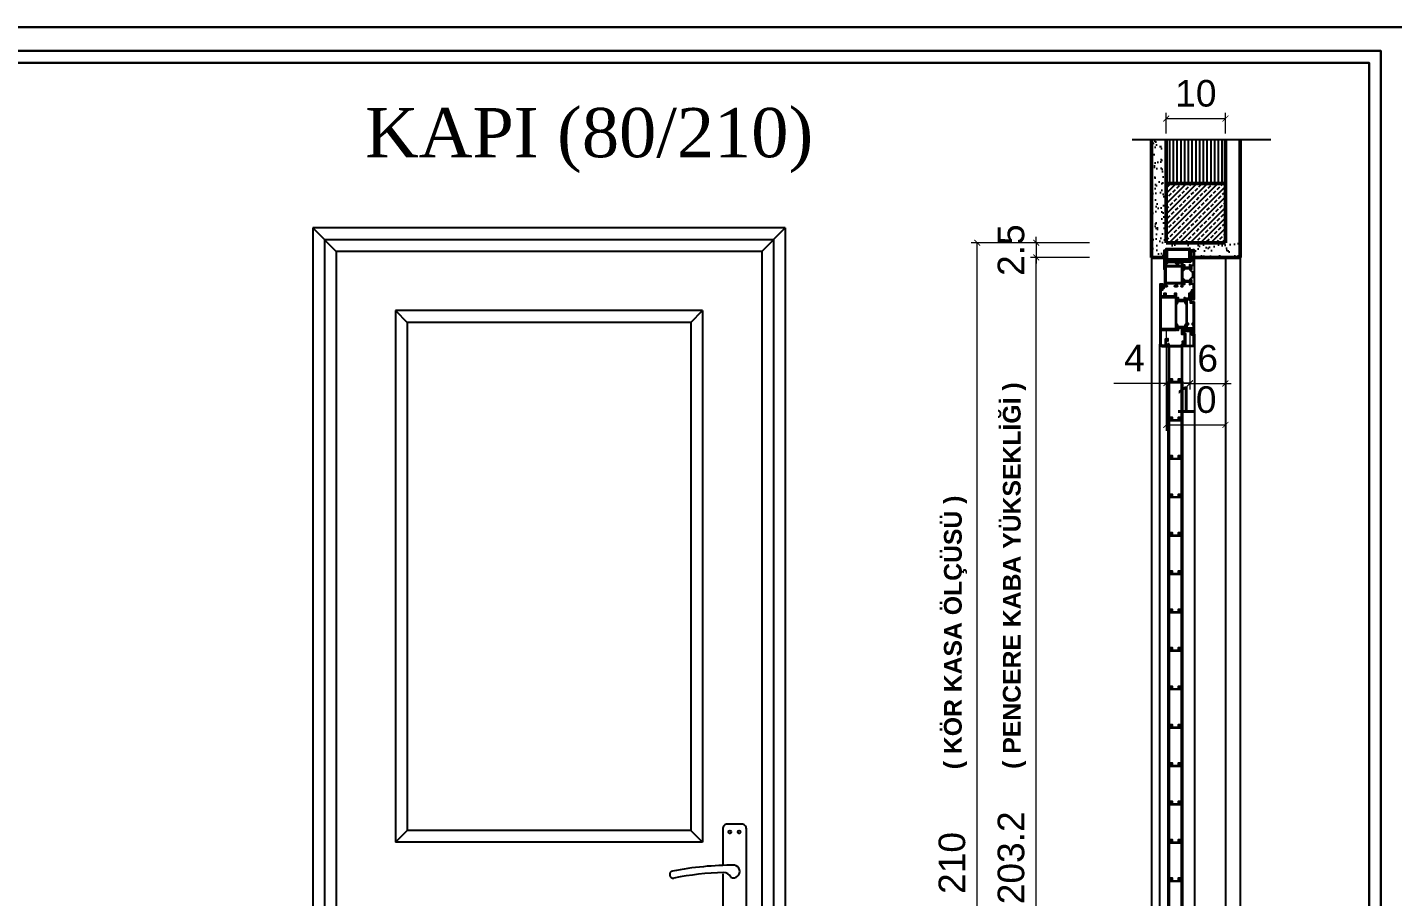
# Model space of a CAD drawing. Extents: x 386248 to 427517, y 4539405 to 4542296.
# Drawn here: x 415498 to 416076, y 4541928 to 4542296 of the extents above; entities that cross this region are included whole.
import ezdxf

# ---------------------------------------------------------------- set-up
doc = ezdxf.new("R2010")
doc.units = 0
for name, color, linetype, lineweight in [('DOGRAMA', 1, 'Continuous', 25), ('duvaar', 133, 'Continuous', 50), ('METAL', 251, 'Continuous', 25), ('olculer', 21, 'Continuous', 20), ('YAZI', 7, 'Continuous', 25), ('YAZILAR', 1, 'Continuous', 30)]:
    doc.layers.add(name, color=color, linetype=linetype, lineweight=lineweight)
doc.layers.add('Tarama', color=7, linetype='Continuous')
doc.styles.add('PıNaR', font='')
doc.styles.get("Standard").update_dxf_attribs({"font": 'arial.ttf'})
doc.styles.get('PıNaR').set_extended_font_data('Times New Roman Tur')
pattern_1 = [(315, (496763.45454, 4548966.62657), (0.2209708691, 0.2209708691), []), (45, (496763.45454, 4548966.62657), (-0.2209708691, 0.2209708691), [])]

# ---------------------------------------------------------------- blocks, each defined once
blk = doc.blocks.new('_ArchTick')
at = {"color": 0, "linetype": 'ByBlock', "const_width": 0.15}
blk.add_lwpolyline([(-0.5, -0.5), (0.5, 0.5)], dxfattribs=at)

msp = doc.modelspace()

# ---------------------------------------------------------------- hatches: boundary and pattern name
at = {"layer": 'Tarama'}
h = msp.add_hatch(dxfattribs=at)
h.set_pattern_fill('AR-SAND', color=256, scale=2.5, style=0)
h.set_pattern_definition([(37.5, (214688.5344, 4463709.514), (-0.157483395, 4.81705942), [0, -3.8, 0, -4.25, 0, -4.0625]), (7.5, (214688.5344, 4463709.514), (4.42444176, 7.05536516), [0, -2.05, 0, -3.425, 0, -1.3125]), (327.5, (214685.4594, 4463709.514), (7.785354654, 0.01414763), [0, -1.25, 0, -4.5, 0, -5.875]), (317.5, (214685.4594, 4463709.514), (7.51531651, 2.19418891), [0, -0.625, 0, -2.95, 0, -3.375])])
h.paths.add_polyline_path([(416011.529, 4542198.276), (416011.529, 4542204.526), (415980.279, 4542204.526), (415980.279, 4542248.276), (415974.029, 4542248.276), (415974.029, 4542198.276), (415979.404, 4542198.276), (415979.404, 4542201.401), (415980.279, 4542201.401), (415980.279, 4542202.026), (415990.279, 4542202.026), (415990.279, 4542201.401), (415992.154, 4542201.401), (415992.154, 4542198.276)])
h = msp.add_hatch(dxfattribs=at)
h.set_pattern_fill('LINE', color=256, scale=0.5, angle=90, style=0)
h.set_pattern_definition([(90, (598750.6096, 4658097.1558), (-1.5875, -1e-11), [])])
h.paths.add_polyline_path([(416005.279, 4542229.526), (416005.279, 4542248.276), (415980.279, 4542248.276), (415980.279, 4542229.526)])
h = msp.add_hatch(dxfattribs=at)
h.set_pattern_fill('ANSI33', color=256, scale=12.5, style=0)
h.set_pattern_definition([(45, (214688.5344, 4463709.514), (-2.20970869, 2.20970869), []), (45, (214690.744, 4463709.514), (-2.20970869, 2.20970869), [1.5625, -0.78125])])
h.paths.add_polyline_path([(416005.279, 4542204.526), (416005.279, 4542229.526), (415980.279, 4542229.526), (415980.279, 4542204.526)])
at = {"layer": 'Tarama', "ltscale": 0.125}
h = msp.add_hatch(dxfattribs=at)
h.set_pattern_fill('ANSI37', color=256, scale=2.5, angle=270, style=0)
h.set_pattern_definition(pattern_1)
edge = h.paths.add_edge_path()
edge.add_line((415990.904, 4542201.401), (415990.279, 4542201.401))
edge.add_line((415990.279, 4542201.401), (415990.279, 4542197.026))
edge.add_line((415990.279, 4542197.026), (415980.279, 4542197.026))
edge.add_line((415980.279, 4542197.026), (415980.279, 4542201.401))
edge.add_line((415980.279, 4542201.401), (415979.654, 4542201.401))
edge.add_line((415979.654, 4542201.401), (415979.654, 4542196.901))
edge.add_arc((415980.154, 4542196.901), 0.5, 180, 270)
edge.add_line((415980.154, 4542196.401), (415990.404, 4542196.401))
edge.add_arc((415990.404, 4542196.901), 0.5, 270, 0)
edge.add_line((415990.904, 4542196.901), (415990.904, 4542201.401))
h = msp.add_hatch(dxfattribs=at)
h.set_pattern_fill('ANSI37', color=256, scale=2.5, angle=270, style=0)
h.set_pattern_definition(pattern_1)
h.paths.add_polyline_path([(415987.779, 4542194.237), (415987.279, 4542194.526), (415987.154, 4542194.526), (415987.154, 4542193.237), (415987.279, 4542193.237), (415987.779, 4542193.526), (415990.279, 4542193.526), (415990.779, 4542193.237), (415990.904, 4542193.237), (415990.904, 4542194.526), (415990.779, 4542194.526), (415990.279, 4542194.237)])
h = msp.add_hatch(dxfattribs=at)
h.set_pattern_fill('ANSI37', color=256, scale=2.5, angle=270, style=0)
h.set_pattern_definition(pattern_1)
h.paths.add_polyline_path([(415987.779, 4542188.526), (415987.279, 4542188.815), (415987.154, 4542188.815), (415987.154, 4542187.526), (415987.279, 4542187.526), (415987.779, 4542187.815), (415990.279, 4542187.815), (415990.779, 4542187.526), (415990.904, 4542187.526), (415990.904, 4542188.815), (415990.779, 4542188.815), (415990.279, 4542188.526)])
h = msp.add_hatch(dxfattribs=at)
h.set_pattern_fill('ANSI37', color=256, scale=2.5, angle=270, style=0)
h.set_pattern_definition(pattern_1)
h.paths.add_polyline_path([(415979.163, 4542186.549), (415979.223, 4542186.682), (415979.33, 4542186.635), (415979.424, 4542185.86), (415979.654, 4542185.86), (415979.654, 4542186.929), (415979.584, 4542187.052), (415978.769, 4542187.052), (415978.769, 4542186.46), (415978.469, 4542186.46), (415978.469, 4542186.642), (415978.1, 4542186.435), (415978.1, 4542185.315), (415978.469, 4542185.315), (415978.469, 4542185.522), (415978.769, 4542185.522), (415978.769, 4542185.145), (415979.163, 4542185.145)])
h.paths.add_polyline_path([(415978.788, 4542186.234), (415978.788, 4542185.76), (415978.434, 4542185.76), (415978.434, 4542186.234)], flags=16)
h = msp.add_hatch(dxfattribs=at)
h.set_pattern_fill('ANSI37', color=256, scale=2.5, angle=270, style=0)
h.set_pattern_definition(pattern_1)
h.paths.add_polyline_path([(415990.709, 4542181.313), (415990.709, 4542183.778), (415990.904, 4542183.778), (415990.904, 4542183.401), (415991.204, 4542183.401), (415991.204, 4542183.626), (415991.573, 4542183.626), (415991.573, 4542181.426), (415991.204, 4542181.219), (415991.204, 4542181.401), (415990.904, 4542181.401), (415990.904, 4542180.651), (415990.288, 4542180.651), (415990.218, 4542180.782), (415990.218, 4542181.851), (415990.448, 4542181.851), (415990.542, 4542181.076), (415990.649, 4542181.029)])
h.paths.add_polyline_path([(415990.885, 4542181.627), (415991.239, 4542181.627), (415991.239, 4542183.163), (415990.885, 4542183.163)], flags=16)
h = msp.add_hatch(dxfattribs=at)
h.set_pattern_fill('ANSI37', color=256, scale=2.5, angle=270, style=0)
h.set_pattern_definition(pattern_1)
edge = h.paths.add_edge_path()
edge.add_line((415984.56, 4542180.481), (415984.56, 4542179.534))
edge.add_arc((415984.685, 4542179.534), 0.125, 180, 303.446893)
edge.add_line((415984.754, 4542179.43), (415985.213, 4542179.733))
edge.add_line((415985.213, 4542179.733), (415988.093, 4542179.733))
edge.add_line((415988.093, 4542179.733), (415988.524, 4542179.449))
edge.add_arc((415988.593, 4542179.553), 0.125, 236.553106, 359.999999)
edge.add_line((415988.718, 4542179.553), (415988.718, 4542180.469))
edge.add_arc((415988.593, 4542180.469), 0.125, 0, 114.040481)
edge.add_line((415988.542, 4542180.583), (415988.093, 4542180.383))
edge.add_line((415988.093, 4542180.383), (415985.213, 4542180.383))
edge.add_line((415985.213, 4542180.383), (415984.736, 4542180.596))
edge.add_arc((415984.685, 4542180.481), 0.125, 65.959519, 180)
h = msp.add_hatch(dxfattribs=at)
h.set_pattern_fill('ANSI37', color=256, scale=2.5, angle=270, style=0)
h.set_pattern_definition(pattern_1)
edge = h.paths.add_edge_path()
edge.add_line((415984.56, 4542169.166), (415984.56, 4542168.219))
edge.add_arc((415984.685, 4542168.219), 0.125, 180, 294.040481)
edge.add_line((415984.736, 4542168.105), (415985.213, 4542168.318))
edge.add_line((415985.213, 4542168.318), (415988.093, 4542168.318))
edge.add_line((415988.093, 4542168.318), (415988.093, 4542168.344))
edge.add_line((415988.093, 4542168.344), (415988.542, 4542168.143))
edge.add_arc((415988.593, 4542168.258), 0.125, 245.959518, 359.999999)
edge.add_line((415988.718, 4542168.258), (415988.718, 4542169.173))
edge.add_arc((415988.593, 4542169.173), 0.125, 0, 123.446893)
edge.add_line((415988.524, 4542169.278), (415988.093, 4542168.993))
edge.add_line((415988.093, 4542168.993), (415985.213, 4542168.993))
edge.add_line((415985.213, 4542168.993), (415985.213, 4542168.967))
edge.add_line((415985.213, 4542168.967), (415984.754, 4542169.271))
edge.add_arc((415984.685, 4542169.166), 0.125, 56.553107, 180)

# ---------------------------------------------------------------- linework, layer by layer
at = {"layer": 'DOGRAMA'}
for p, q in [((415965.802, 4542248.276, 62.5), (416024.49, 4542248.276, 62.5)), ((415619.034, 4542210.809, 62.5), (415619.034, 4541690.151, 62.5)), ((415819.034, 4542210.809, 62.5), (415619.034, 4542210.809, 62.5)), ((415629.034, 4542200.809, 62.5), (415619.034, 4542210.809, 62.5)), ((415624.034, 4542205.809, 62.5), (415624.034, 4541690.151, 62.5)), ((415814.034, 4542205.809, 62.5), (415624.034, 4542205.809, 62.5)), ((415809.034, 4542200.809, 62.5), (415819.034, 4542210.809, 62.5)), ((415814.034, 4542205.809, 62.5), (415814.034, 4541690.151, 62.5)), ((415819.034, 4542210.809, 62.5), (415819.034, 4541690.151, 62.5)), ((415629.034, 4542200.809, 62.5), (415629.034, 4541693.309, 62.5)), ((415809.034, 4542200.809, 62.5), (415629.034, 4542200.809, 62.5)), ((415809.034, 4542200.809, 62.5), (415809.034, 4541693.309, 62.5)), ((415974.029, 4542198.276, 62.5), (415974.029, 4541690.151, 62.5)), ((416011.529, 4542198.276, 62.5), (416011.529, 4541690.151, 62.5)), ((415654.034, 4542175.809, 62.5), (415654.034, 4541950.809, 62.5)), ((415654.034, 4542175.809, 62.5), (415659.034, 4542170.809, 62.5)), ((415784.034, 4542175.809, 62.5), (415654.034, 4542175.809, 62.5)), ((415659.034, 4542170.809, 62.5), (415659.034, 4541955.809, 62.5)), ((415779.034, 4542170.809, 62.5), (415659.034, 4542170.809, 62.5)), ((415779.034, 4542170.809, 62.5), (415784.034, 4542175.809, 62.5)), ((415779.034, 4542170.809, 62.5), (415779.034, 4541955.809, 62.5)), ((415784.034, 4542175.809, 62.5), (415784.034, 4541950.809, 62.5)), ((415977.587, 4541729.442, 62.5), (415977.587, 4542161.618, 62.5)), ((415981.462, 4542161.705, 62.5), (415980.784, 4542161.705, 62.5)), ((415980.784, 4542161.705, 62.5), (415980.784, 4542161.33, 62.5)), ((415980.784, 4542161.33, 62.5), (415981.087, 4542161.33, 62.5)), ((415981.05, 4542160.618, 62.5), (415981.05, 4542145.776, 62.5)), ((415981.087, 4542161.33, 62.5), (415981.087, 4542161.086, 62.5)), ((415981.462, 4542160.961, 62.5), (415981.462, 4542161.705, 62.5)), ((415986.712, 4542160.961, 62.5), (415981.462, 4542160.961, 62.5)), ((415981.462, 4542160.586, 62.5), (415986.712, 4542160.586, 62.5)), ((415981.462, 4542160.586, 62.5), (415981.462, 4542145.776, 62.5)), ((415987.509, 4542161.628, 62.5), (415986.712, 4542161.628, 62.5)), ((415986.712, 4542161.628, 62.5), (415986.712, 4542160.961, 62.5)), ((415986.712, 4542160.586, 62.5), (415986.712, 4542145.776, 62.5)), ((415987.087, 4542160.961, 62.5), (415987.087, 4542161.253, 62.5)), ((415987.087, 4542161.253, 62.5), (415987.509, 4542161.253, 62.5)), ((415987.087, 4542160.618, 62.5), (415987.134, 4542160.618, 62.5)), ((415987.087, 4542145.776, 62.5), (415987.087, 4542160.618, 62.5)), ((415987.509, 4542161.253, 62.5), (415987.509, 4542161.628, 62.5)), ((415992.134, 4542160.618, 62.5), (415992.134, 4541902.151, 62.5)), ((415981.05, 4542145.776, 62.5), (415981.087, 4542145.776, 62.5)), ((415659.034, 4541955.809, 62.5), (415654.034, 4541950.809, 62.5)), ((415779.034, 4541955.809, 62.5), (415659.034, 4541955.809, 62.5)), ((415779.034, 4541955.809, 62.5), (415784.034, 4541950.809, 62.5)), ((415784.034, 4541950.809, 62.5), (415654.034, 4541950.809, 62.5))]:
    msp.add_line(p, q, dxfattribs=at)
at = {"layer": 'DOGRAMA', "elevation": 62.5}
for points in [[(415979.654, 4542201.401), (415979.654, 4542196.401), (415987.154, 4542196.401), (415987.154, 4542196.151), (415979.654, 4542196.151), (415979.654, 4542193.151), (415979.404, 4542193.151), (415979.404, 4542201.401)], [(415991.779, 4542183.713), (415991.779, 4542181.026), (415991.154, 4542181.026), (415991.154, 4542181.401), (415990.904, 4542181.401), (415990.904, 4542180.651), (415992.154, 4542180.651), (415992.154, 4542201.401), (415990.904, 4542201.401), (415990.904, 4542200.651), (415991.154, 4542200.651), (415991.154, 4542201.026), (415991.779, 4542201.026), (415991.779, 4542198.338), (415991.154, 4542198.338), (415991.154, 4542198.651), (415990.904, 4542198.651), (415990.904, 4542197.651), (415991.154, 4542197.651), (415991.154, 4542197.963), (415991.654, 4542197.963), (415991.654, 4542194.901), (415990.654, 4542194.901), (415990.404, 4542195.151), (415990.029, 4542195.151), (415990.029, 4542194.776), (415990.279, 4542194.526), (415990.279, 4542194.237), (415990.779, 4542194.526), (415990.904, 4542194.526), (415990.904, 4542193.237), (415990.779, 4542193.237), (415990.279, 4542193.526), (415990.279, 4542193.026), (415990.904, 4542192.401), (415991.404, 4542192.401), (415991.404, 4542189.651), (415990.904, 4542189.651), (415990.279, 4542189.026), (415990.279, 4542188.526), (415990.779, 4542188.815), (415990.904, 4542188.815), (415990.904, 4542187.526), (415990.779, 4542187.526), (415990.279, 4542187.815), (415990.279, 4542187.526), (415990.029, 4542187.276), (415990.029, 4542186.901), (415990.404, 4542186.901), (415990.654, 4542187.151), (415991.654, 4542187.151), (415991.654, 4542184.088), (415991.154, 4542184.088), (415991.154, 4542184.401), (415990.904, 4542184.401), (415990.904, 4542183.401), (415991.154, 4542183.401), (415991.154, 4542183.713)], [(415986.654, 4542187.526), (415980.154, 4542187.526), (415980.154, 4542194.526), (415986.654, 4542194.526)], [(415990.279, 4542194.237), (415990.779, 4542194.526), (415990.904, 4542194.526), (415990.904, 4542193.237), (415990.779, 4542193.237), (415990.279, 4542193.526), (415987.779, 4542193.526), (415987.279, 4542193.237), (415987.154, 4542193.237), (415987.154, 4542194.526), (415987.279, 4542194.526), (415987.779, 4542194.237)], [(415990.279, 4542188.526), (415990.779, 4542188.815), (415990.904, 4542188.815), (415990.904, 4542187.526), (415990.779, 4542187.526), (415990.279, 4542187.815), (415987.779, 4542187.815), (415987.279, 4542187.526), (415987.154, 4542187.526), (415987.154, 4542188.815), (415987.279, 4542188.815), (415987.779, 4542188.526)], [(415978.769, 4542187.052), (415979.584, 4542187.052), (415979.654, 4542186.929), (415979.654, 4542185.86), (415979.424, 4542185.86), (415979.33, 4542186.635), (415979.223, 4542186.682), (415979.163, 4542186.549), (415979.163, 4542185.145), (415978.769, 4542185.145), (415978.769, 4542185.522), (415978.469, 4542185.522), (415978.469, 4542185.315), (415978.1, 4542185.315), (415978.1, 4542186.435), (415978.469, 4542186.642), (415978.469, 4542186.46), (415978.769, 4542186.46)], [(415978.788, 4542185.76), (415978.434, 4542185.76), (415978.434, 4542186.234), (415978.788, 4542186.234)], [(415992.134, 4542179.562), (415990.843, 4542179.562), (415990.843, 4542180.026), (415990.218, 4542180.651), (415990.218, 4542182.987), (415989.795, 4542182.987), (415989.795, 4542180.952), (415988.497, 4542180.952), (415988.217, 4542181.232), (415987.849, 4542181.232), (415987.849, 4542180.886), (415988.093, 4542180.642), (415988.093, 4542180.383), (415988.718, 4542180.661), (415988.718, 4542179.321), (415988.093, 4542179.733), (415988.093, 4542179.2), (415988.718, 4542178.576), (415988.718, 4542170.151), (415988.093, 4542169.526), (415988.093, 4542168.993), (415988.718, 4542169.406), (415988.718, 4542168.065), (415988.093, 4542168.344), (415988.093, 4542168.117), (415987.849, 4542167.873), (415987.849, 4542167.527), (415988.217, 4542167.527), (415988.497, 4542167.806), (415988.718, 4542167.806), (415988.718, 4542167.527), (415989.323, 4542167.527), (415989.496, 4542167.914), (415990.976, 4542167.914), (415991.149, 4542167.527), (415991.783, 4542167.527), (415991.783, 4542166.368), (415991.435, 4542166.368), (415991.435, 4542165.897), (415992.134, 4542165.897)], [(415990.904, 4542180.651), (415990.288, 4542180.651), (415990.218, 4542180.782), (415990.218, 4542181.851), (415990.448, 4542181.851), (415990.542, 4542181.076), (415990.649, 4542181.029), (415990.709, 4542181.313), (415990.709, 4542183.778), (415990.904, 4542183.778), (415990.904, 4542183.401), (415991.204, 4542183.401), (415991.204, 4542183.626), (415991.573, 4542183.626), (415991.573, 4542181.426), (415991.204, 4542181.219), (415991.204, 4542181.401), (415990.904, 4542181.401)], [(415990.885, 4542183.163), (415991.239, 4542183.163), (415991.239, 4542181.627), (415990.885, 4542181.627)], [(415978.091, 4542181.405), (415984.125, 4542181.405), (415984.125, 4542168.04), (415978.091, 4542168.04)], [(415989.141, 4542180.489), (415989.755, 4542180.489), (415990.359, 4542179.885), (415990.359, 4542179.099), (415991.67, 4542179.099), (415991.67, 4542170.351), (415991.185, 4542170.351), (415991.185, 4542169.873), (415991.67, 4542169.873), (415991.67, 4542168.392), (415989.141, 4542168.392), (415989.141, 4542169.873), (415989.613, 4542169.873), (415989.613, 4542170.351), (415989.141, 4542170.351)], [(415987.04, 4542167.069), (415990.265, 4542167.069), (415990.36, 4542167.164), (415990.455, 4542167.069), (415991.669, 4542167.069), (415991.669, 4542167.527), (415991.149, 4542167.527), (415990.976, 4542167.914), (415989.496, 4542167.914), (415989.323, 4542167.527), (415988.718, 4542167.527), (415987.63, 4542167.527), (415987.63, 4542168.238), (415987.237, 4542168.238), (415987.237, 4542167.527), (415986.692, 4542167.527), (415986.692, 4542165.897), (415987.58, 4542165.897), (415987.58, 4542166.368), (415987.04, 4542166.368)], [(415986.712, 4542145.401), (415981.462, 4542145.401), (415981.462, 4542130.026), (415982.087, 4542130.026), (415982.087, 4542130.299), (415982.337, 4542130.299), (415982.337, 4542129.651), (415981.087, 4542129.651), (415981.087, 4542145.776), (415982.337, 4542145.776), (415982.337, 4542146.549), (415982.087, 4542146.549), (415982.087, 4542146.924), (415982.712, 4542146.924), (415982.712, 4542145.776), (415985.462, 4542145.776), (415985.462, 4542146.924), (415986.087, 4542146.924), (415986.087, 4542146.549), (415985.837, 4542146.549), (415985.837, 4542145.776), (415987.087, 4542145.776), (415987.087, 4542129.651), (415985.837, 4542129.651), (415985.837, 4542130.299), (415986.087, 4542130.299), (415986.087, 4542130.026), (415986.712, 4542130.026)], [(415986.712, 4542129.151), (415981.462, 4542129.151), (415981.462, 4542113.776), (415982.087, 4542113.776), (415982.087, 4542114.049), (415982.337, 4542114.049), (415982.337, 4542113.401), (415981.087, 4542113.401), (415981.087, 4542129.526), (415982.337, 4542129.526), (415982.337, 4542130.299), (415982.087, 4542130.299), (415982.087, 4542130.674), (415982.712, 4542130.674), (415982.712, 4542129.526), (415985.462, 4542129.526), (415985.462, 4542130.674), (415986.087, 4542130.674), (415986.087, 4542130.299), (415985.837, 4542130.299), (415985.837, 4542129.526), (415987.087, 4542129.526), (415987.087, 4542113.401), (415985.837, 4542113.401), (415985.837, 4542114.049), (415986.087, 4542114.049), (415986.087, 4542113.776), (415986.712, 4542113.776)], [(415986.712, 4542112.901), (415981.462, 4542112.901), (415981.462, 4542097.526), (415982.087, 4542097.526), (415982.087, 4542097.799), (415982.337, 4542097.799), (415982.337, 4542097.151), (415981.087, 4542097.151), (415981.087, 4542113.276), (415982.337, 4542113.276), (415982.337, 4542114.049), (415982.087, 4542114.049), (415982.087, 4542114.424), (415982.712, 4542114.424), (415982.712, 4542113.276), (415985.462, 4542113.276), (415985.462, 4542114.424), (415986.087, 4542114.424), (415986.087, 4542114.049), (415985.837, 4542114.049), (415985.837, 4542113.276), (415987.087, 4542113.276), (415987.087, 4542097.151), (415985.837, 4542097.151), (415985.837, 4542097.799), (415986.087, 4542097.799), (415986.087, 4542097.526), (415986.712, 4542097.526)], [(415986.712, 4542096.651), (415981.462, 4542096.651), (415981.462, 4542081.276), (415982.087, 4542081.276), (415982.087, 4542081.549), (415982.337, 4542081.549), (415982.337, 4542080.901), (415981.087, 4542080.901), (415981.087, 4542097.026), (415982.337, 4542097.026), (415982.337, 4542097.799), (415982.087, 4542097.799), (415982.087, 4542098.174), (415982.712, 4542098.174), (415982.712, 4542097.026), (415985.462, 4542097.026), (415985.462, 4542098.174), (415986.087, 4542098.174), (415986.087, 4542097.799), (415985.837, 4542097.799), (415985.837, 4542097.026), (415987.087, 4542097.026), (415987.087, 4542080.901), (415985.837, 4542080.901), (415985.837, 4542081.549), (415986.087, 4542081.549), (415986.087, 4542081.276), (415986.712, 4542081.276)], [(415986.712, 4542080.401), (415981.462, 4542080.401), (415981.462, 4542065.026), (415982.087, 4542065.026), (415982.087, 4542065.299), (415982.337, 4542065.299), (415982.337, 4542064.651), (415981.087, 4542064.651), (415981.087, 4542080.776), (415982.337, 4542080.776), (415982.337, 4542081.549), (415982.087, 4542081.549), (415982.087, 4542081.924), (415982.712, 4542081.924), (415982.712, 4542080.776), (415985.462, 4542080.776), (415985.462, 4542081.924), (415986.087, 4542081.924), (415986.087, 4542081.549), (415985.837, 4542081.549), (415985.837, 4542080.776), (415987.087, 4542080.776), (415987.087, 4542064.651), (415985.837, 4542064.651), (415985.837, 4542065.299), (415986.087, 4542065.299), (415986.087, 4542065.026), (415986.712, 4542065.026)], [(415986.712, 4542064.151), (415981.462, 4542064.151), (415981.462, 4542048.776), (415982.087, 4542048.776), (415982.087, 4542049.049), (415982.337, 4542049.049), (415982.337, 4542048.401), (415981.087, 4542048.401), (415981.087, 4542064.526), (415982.337, 4542064.526), (415982.337, 4542065.299), (415982.087, 4542065.299), (415982.087, 4542065.674), (415982.712, 4542065.674), (415982.712, 4542064.526), (415985.462, 4542064.526), (415985.462, 4542065.674), (415986.087, 4542065.674), (415986.087, 4542065.299), (415985.837, 4542065.299), (415985.837, 4542064.526), (415987.087, 4542064.526), (415987.087, 4542048.401), (415985.837, 4542048.401), (415985.837, 4542049.049), (415986.087, 4542049.049), (415986.087, 4542048.776), (415986.712, 4542048.776)], [(415986.712, 4542047.901), (415981.462, 4542047.901), (415981.462, 4542032.526), (415982.087, 4542032.526), (415982.087, 4542032.799), (415982.337, 4542032.799), (415982.337, 4542032.151), (415981.087, 4542032.151), (415981.087, 4542048.276), (415982.337, 4542048.276), (415982.337, 4542049.049), (415982.087, 4542049.049), (415982.087, 4542049.424), (415982.712, 4542049.424), (415982.712, 4542048.276), (415985.462, 4542048.276), (415985.462, 4542049.424), (415986.087, 4542049.424), (415986.087, 4542049.049), (415985.837, 4542049.049), (415985.837, 4542048.276), (415987.087, 4542048.276), (415987.087, 4542032.151), (415985.837, 4542032.151), (415985.837, 4542032.799), (415986.087, 4542032.799), (415986.087, 4542032.526), (415986.712, 4542032.526)], [(415986.712, 4542031.651), (415981.462, 4542031.651), (415981.462, 4542016.276), (415982.087, 4542016.276), (415982.087, 4542016.549), (415982.337, 4542016.549), (415982.337, 4542015.901), (415981.087, 4542015.901), (415981.087, 4542032.026), (415982.337, 4542032.026), (415982.337, 4542032.799), (415982.087, 4542032.799), (415982.087, 4542033.174), (415982.712, 4542033.174), (415982.712, 4542032.026), (415985.462, 4542032.026), (415985.462, 4542033.174), (415986.087, 4542033.174), (415986.087, 4542032.799), (415985.837, 4542032.799), (415985.837, 4542032.026), (415987.087, 4542032.026), (415987.087, 4542015.901), (415985.837, 4542015.901), (415985.837, 4542016.549), (415986.087, 4542016.549), (415986.087, 4542016.276), (415986.712, 4542016.276)], [(415986.712, 4542015.401), (415981.462, 4542015.401), (415981.462, 4542000.026), (415982.087, 4542000.026), (415982.087, 4542000.299), (415982.337, 4542000.299), (415982.337, 4541999.651), (415981.087, 4541999.651), (415981.087, 4542015.776), (415982.337, 4542015.776), (415982.337, 4542016.549), (415982.087, 4542016.549), (415982.087, 4542016.924), (415982.712, 4542016.924), (415982.712, 4542015.776), (415985.462, 4542015.776), (415985.462, 4542016.924), (415986.087, 4542016.924), (415986.087, 4542016.549), (415985.837, 4542016.549), (415985.837, 4542015.776), (415987.087, 4542015.776), (415987.087, 4541999.651), (415985.837, 4541999.651), (415985.837, 4542000.299), (415986.087, 4542000.299), (415986.087, 4542000.026), (415986.712, 4542000.026)], [(415986.712, 4541999.151), (415981.462, 4541999.151), (415981.462, 4541983.776), (415982.087, 4541983.776), (415982.087, 4541984.049), (415982.337, 4541984.049), (415982.337, 4541983.401), (415981.087, 4541983.401), (415981.087, 4541999.526), (415982.337, 4541999.526), (415982.337, 4542000.299), (415982.087, 4542000.299), (415982.087, 4542000.674), (415982.712, 4542000.674), (415982.712, 4541999.526), (415985.462, 4541999.526), (415985.462, 4542000.674), (415986.087, 4542000.674), (415986.087, 4542000.299), (415985.837, 4542000.299), (415985.837, 4541999.526), (415987.087, 4541999.526), (415987.087, 4541983.401), (415985.837, 4541983.401), (415985.837, 4541984.049), (415986.087, 4541984.049), (415986.087, 4541983.776), (415986.712, 4541983.776)], [(415986.712, 4541982.901), (415981.462, 4541982.901), (415981.462, 4541967.526), (415982.087, 4541967.526), (415982.087, 4541967.799), (415982.337, 4541967.799), (415982.337, 4541967.151), (415981.087, 4541967.151), (415981.087, 4541983.276), (415982.337, 4541983.276), (415982.337, 4541984.049), (415982.087, 4541984.049), (415982.087, 4541984.424), (415982.712, 4541984.424), (415982.712, 4541983.276), (415985.462, 4541983.276), (415985.462, 4541984.424), (415986.087, 4541984.424), (415986.087, 4541984.049), (415985.837, 4541984.049), (415985.837, 4541983.276), (415987.087, 4541983.276), (415987.087, 4541967.151), (415985.837, 4541967.151), (415985.837, 4541967.799), (415986.087, 4541967.799), (415986.087, 4541967.526), (415986.712, 4541967.526)], [(415986.712, 4541966.651), (415981.462, 4541966.651), (415981.462, 4541951.276), (415982.087, 4541951.276), (415982.087, 4541951.549), (415982.337, 4541951.549), (415982.337, 4541950.901), (415981.087, 4541950.901), (415981.087, 4541967.026), (415982.337, 4541967.026), (415982.337, 4541967.799), (415982.087, 4541967.799), (415982.087, 4541968.174), (415982.712, 4541968.174), (415982.712, 4541967.026), (415985.462, 4541967.026), (415985.462, 4541968.174), (415986.087, 4541968.174), (415986.087, 4541967.799), (415985.837, 4541967.799), (415985.837, 4541967.026), (415987.087, 4541967.026), (415987.087, 4541950.901), (415985.837, 4541950.901), (415985.837, 4541951.549), (415986.087, 4541951.549), (415986.087, 4541951.276), (415986.712, 4541951.276)], [(415986.712, 4541950.401), (415981.462, 4541950.401), (415981.462, 4541935.026), (415982.087, 4541935.026), (415982.087, 4541935.299), (415982.337, 4541935.299), (415982.337, 4541934.651), (415981.087, 4541934.651), (415981.087, 4541950.776), (415982.337, 4541950.776), (415982.337, 4541951.549), (415982.087, 4541951.549), (415982.087, 4541951.924), (415982.712, 4541951.924), (415982.712, 4541950.776), (415985.462, 4541950.776), (415985.462, 4541951.924), (415986.087, 4541951.924), (415986.087, 4541951.549), (415985.837, 4541951.549), (415985.837, 4541950.776), (415987.087, 4541950.776), (415987.087, 4541934.651), (415985.837, 4541934.651), (415985.837, 4541935.299), (415986.087, 4541935.299), (415986.087, 4541935.026), (415986.712, 4541935.026)]]:
    msp.add_lwpolyline(points, close=True, dxfattribs=at)
for points in [[(415990.904, 4542201.401), (415990.279, 4542201.401), (415990.279, 4542197.026), (415980.279, 4542197.026), (415980.279, 4542201.401), (415979.654, 4542201.401), (415979.654, 4542196.901, 0.4142136), (415980.154, 4542196.401), (415990.404, 4542196.401, 0.4142136), (415990.904, 4542196.901)], [(415984.279, 4542195.901, -0.414213), (415984.529, 4542196.151), (415985.279, 4542196.151, -0.4142136), (415985.529, 4542195.901), (415985.529, 4542195.776), (415985.279, 4542195.776), (415985.279, 4542194.901), (415986.779, 4542194.901), (415986.779, 4542195.776), (415986.529, 4542195.776), (415986.529, 4542195.901, -0.4142136), (415986.779, 4542196.151), (415987.154, 4542196.151), (415987.154, 4542194.901), (415987.404, 4542194.901), (415987.654, 4542195.151), (415988.029, 4542195.151), (415988.029, 4542194.776), (415987.779, 4542194.526), (415987.779, 4542194.237), (415987.279, 4542194.526), (415987.154, 4542194.526), (415987.154, 4542193.237), (415987.279, 4542193.237), (415987.779, 4542193.526), (415987.779, 4542193.026), (415987.154, 4542192.401), (415987.154, 4542189.651), (415987.779, 4542189.026), (415987.779, 4542188.526), (415987.279, 4542188.815), (415987.154, 4542188.815), (415987.154, 4542187.526), (415987.279, 4542187.526), (415987.779, 4542187.815), (415987.779, 4542187.526), (415988.029, 4542187.276), (415988.029, 4542186.901), (415987.654, 4542186.901), (415987.404, 4542187.151), (415987.154, 4542187.151), (415987.154, 4542185.901), (415986.779, 4542185.901, -0.4142136), (415986.529, 4542186.151), (415986.529, 4542186.276), (415986.779, 4542186.276), (415986.779, 4542187.151), (415984.758, 4542187.151), (415984.758, 4542186.276), (415985.008, 4542186.276), (415985.008, 4542186.151, -0.4142136), (415984.758, 4542185.901), (415984.008, 4542185.901, -0.4142136), (415983.758, 4542186.151), (415983.758, 4542186.276), (415984.258, 4542186.276), (415984.258, 4542187.151), (415980.154, 4542187.151), (415980.154, 4542186.276), (415980.654, 4542186.276), (415980.654, 4542186.151, -0.4142136), (415980.404, 4542185.901), (415979.654, 4542185.901), (415979.654, 4542196.151), (415980.404, 4542196.151, -0.4142136), (415980.654, 4542195.901), (415980.654, 4542195.776), (415980.154, 4542195.776), (415980.154, 4542194.901), (415984.779, 4542194.901), (415984.779, 4542195.776), (415984.279, 4542195.776)], [(415984.56, 4542178.549), (415985.213, 4542179.221), (415985.213, 4542179.733), (415984.56, 4542179.302), (415984.56, 4542180.674), (415985.213, 4542180.383), (415985.213, 4542180.613), (415985.425, 4542180.825), (415985.425, 4542181.207), (415985.1, 4542181.207), (415984.873, 4542180.981), (415984.56, 4542180.981), (415984.56, 4542182.989), (415983.758, 4542182.989), (415983.758, 4542182.596), (415984.258, 4542182.596), (415984.258, 4542181.912), (415979.594, 4542181.912), (415979.594, 4542182.596), (415980.165, 4542182.596), (415980.165, 4542182.989), (415979.226, 4542182.989), (415979.226, 4542181.912), (415978.091, 4542181.912), (415978.091, 4542184.951), (415978.472, 4542184.951), (415978.472, 4542184.636), (415978.762, 4542184.636), (415978.762, 4542185.492), (415978.472, 4542185.492), (415978.472, 4542185.315), (415978.091, 4542185.315), (415978.091, 4542186.712), (415978.472, 4542186.712), (415978.472, 4542186.46), (415978.762, 4542186.46), (415978.762, 4542187.052), (415977.587, 4542187.052), (415977.587, 4542161.618, 0.4142136), (415978.587, 4542160.618), (415981.05, 4542160.618), (415981.05, 4542161.319), (415980.784, 4542161.319), (415980.784, 4542161.149), (415980.784, 4542160.995), (415980.28, 4542160.995), (415980.28, 4542163.261), (415980.784, 4542163.261), (415980.784, 4542162.959), (415981.106, 4542162.959), (415981.106, 4542163.697), (415981.106, 4542163.886), (415980.784, 4542163.886), (415980.784, 4542163.644), (415979.796, 4542163.644), (415979.796, 4542161.092), (415978.591, 4542161.092, -0.4142136), (415978.091, 4542161.592), (415978.091, 4542167.536), (415984.56, 4542167.536), (415984.56, 4542167.719), (415984.873, 4542167.719), (415985.1, 4542167.493), (415985.425, 4542167.493), (415985.425, 4542167.875), (415985.213, 4542168.087), (415985.213, 4542168.318), (415984.56, 4542168.026), (415984.56, 4542169.399), (415985.213, 4542168.967), (415985.213, 4542169.479), (415984.56, 4542170.151)], [(415984.56, 4542180.481), (415984.56, 4542179.534, 0.5975807), (415984.754, 4542179.43), (415985.213, 4542179.733), (415988.093, 4542179.733), (415988.524, 4542179.449, 0.5975807), (415988.718, 4542179.553), (415988.718, 4542180.469, 0.5431844), (415988.542, 4542180.583), (415988.093, 4542180.383), (415985.213, 4542180.383), (415984.736, 4542180.596, 0.5431844)], [(415984.56, 4542169.166), (415984.56, 4542168.219, 0.5431844), (415984.736, 4542168.105), (415985.213, 4542168.318), (415988.093, 4542168.318), (415988.093, 4542168.344), (415988.542, 4542168.143, 0.5431844), (415988.718, 4542168.258), (415988.718, 4542169.173, 0.5975807), (415988.524, 4542169.278), (415988.093, 4542168.993), (415985.213, 4542168.993), (415985.213, 4542168.967), (415984.754, 4542169.271, 0.5975807)], [(415991.009, 4542166.681, -0.4142136), (415991.196, 4542166.868), (415991.231, 4542166.868, -0.3394543), (415991.412, 4542166.729), (415991.509, 4542166.368), (415991.384, 4542166.368), (415991.384, 4542165.743), (415991.759, 4542165.743), (415991.759, 4542165.868), (415992.134, 4542165.868), (415992.134, 4542160.618), (415987.134, 4542160.618), (415987.134, 4542161.243), (415987.509, 4542161.243), (415987.509, 4542160.993), (415988.009, 4542160.993), (415988.009, 4542162.493), (415987.509, 4542162.493), (415987.509, 4542162.243), (415987.134, 4542162.243), (415987.134, 4542162.868), (415988.009, 4542162.868), (415988.009, 4542165.868), (415987.634, 4542165.868), (415987.634, 4542166.368), (415987.384, 4542166.368), (415987.581, 4542166.854, -0.3394543), (415987.762, 4542166.993), (415987.821, 4542166.993, -0.4142136), (415988.009, 4542166.806), (415988.009, 4542166.243), (415988.134, 4542166.243, -0.4142136), (415988.384, 4542165.993), (415988.384, 4542160.993), (415991.759, 4542160.993), (415991.759, 4542165.368), (415991.009, 4542165.368)]]:
    msp.add_lwpolyline(points, format="xyb", close=True, dxfattribs=at)
for points in [[(415981.462, 4542113.026), (415981.462, 4542097.526), (415982.087, 4542097.526), (415982.087, 4542097.799), (415982.337, 4542097.799), (415982.337, 4542097.151), (415981.087, 4542097.151), (415981.087, 4542113.026)], [(415987.087, 4542113.026), (415987.087, 4542097.151), (415985.837, 4542097.151), (415985.837, 4542097.799), (415986.087, 4542097.799), (415986.087, 4542097.526), (415986.712, 4542097.526), (415986.712, 4542113.026)], [(415981.462, 4542096.776), (415981.462, 4542081.276), (415982.087, 4542081.276), (415982.087, 4542081.549), (415982.337, 4542081.549), (415982.337, 4542080.901), (415981.087, 4542080.901), (415981.087, 4542096.776)], [(415987.087, 4542096.776), (415987.087, 4542080.901), (415985.837, 4542080.901), (415985.837, 4542081.549), (415986.087, 4542081.549), (415986.087, 4542081.276), (415986.712, 4542081.276), (415986.712, 4542096.776)], [(415981.087, 4541918.401), (415981.087, 4541934.526), (415982.337, 4541934.526), (415982.337, 4541935.299), (415982.087, 4541935.299), (415982.087, 4541935.674), (415982.712, 4541935.674), (415982.712, 4541934.526), (415985.462, 4541934.526), (415985.462, 4541935.674), (415986.087, 4541935.674), (415986.087, 4541935.299), (415985.837, 4541935.299), (415985.837, 4541934.526), (415987.087, 4541934.526), (415987.087, 4541918.401)], [(415986.712, 4541918.776), (415986.712, 4541934.151), (415981.462, 4541934.151), (415981.462, 4541918.776)]]:
    msp.add_lwpolyline(points, dxfattribs=at)
msp.add_lwpolyline([(415792.557, 4541937.389), (415792.557, 4541905.442, 0.4142136), (415794.557, 4541903.442), (415800.557, 4541903.442, 0.4142136), (415802.557, 4541905.442), (415802.557, 4541956.442, 0.4142136), (415800.557, 4541958.442), (415794.557, 4541958.442, 0.4142136), (415792.557, 4541956.442), (415792.557, 4541941.402)], format="xyb", dxfattribs=at)
at = {"layer": 'DOGRAMA'}
for centre in [(415795.557, 4541955.185, 62.5), (415799.557, 4541955.185, 62.5)]:
    msp.add_circle(centre, 0.625, dxfattribs=at)
for centre, radius, start, end in [((415797.613, 4541801.723, 62.5), 139.372, 90.023065, 100.879672), ((415797.062, 4541938.442, 62.5), 2.7, 247.132836, 79.4351), ((415771.603, 4541937.12, 62.5), 1.5, 101.39345, 281.39345), ((415797.613, 4541801.716, 62.5), 136.379, 91.966356, 100.867825), ((415792.912, 4541934.642, 62.5), 3.373, 23.48851, 89.627237), ((415785.183, 4541933.469, 62.5), 11.111, 12.923418, 13.095823)]:
    msp.add_arc(centre, radius, start, end, dxfattribs=at)
at = {"layer": 'duvaar'}
for p, q in [((415974.029, 4542198.276, 62.5), (415974.029, 4542248.276, 62.5)), ((415980.279, 4542229.526, 62.5), (415980.279, 4542248.276, 62.5)), ((416005.279, 4542229.526, 62.5), (416005.279, 4542248.276, 62.5)), ((416011.529, 4542198.276, 62.5), (416011.529, 4542248.276, 62.5)), ((415980.279, 4542204.526, 62.5), (415980.279, 4542229.526, 62.5)), ((415980.279, 4542229.526, 62.5), (416005.279, 4542229.526, 62.5)), ((416005.279, 4542229.526, 62.5), (416005.279, 4542204.526, 62.5)), ((415980.279, 4542204.526, 62.5), (416005.279, 4542204.526, 62.5)), ((415974.029, 4542198.276, 62.5), (415980.279, 4542198.276, 62.5)), ((415990.279, 4542198.276, 62.5), (416011.529, 4542198.276, 62.5))]:
    msp.add_line(p, q, dxfattribs=at)
at = {"layer": 'duvaar', "ltscale": 0.125}
msp.add_line((416005.279, 4542229.526, 62.5), (416005.279, 4542229.526, 62.5), dxfattribs=at)
at = {"layer": 'METAL', "ltscale": 0.125}
msp.add_line((415980.279, 4542204.526, 62.5), (415980.279, 4542204.526, 62.5), dxfattribs=at)
at = {"layer": 'olculer'}
for p, q in [((415980.279, 4542250.776, 62.5), (415980.279, 4542259.564, 62.5)), ((416005.279, 4542250.776, 62.5), (416005.279, 4542259.564, 62.5)), ((415980.279, 4542257.064, 62.5), (416005.279, 4542257.064, 62.5)), ((415925.235, 4542204.526, 62.5), (415925.235, 4542207.026, 62.5)), ((415922.735, 4542204.526, 62.5), (415897.735, 4542204.526, 62.5)), ((415900.235, 4541679.526, 62.5), (415900.235, 4542204.526, 62.5)), ((415947.735, 4542204.526, 62.5), (415922.735, 4542204.526, 62.5)), ((415925.235, 4542204.526, 62.5), (415925.235, 4542198.276, 62.5)), ((415947.735, 4542198.276, 62.5), (415922.735, 4542198.276, 62.5)), ((415947.735, 4542198.276, 62.5), (415922.735, 4542198.276, 62.5)), ((415925.235, 4541690.151, 62.5), (415925.235, 4542198.276, 62.5)), ((415925.235, 4542198.276, 62.5), (415925.235, 4542195.776, 62.5)), ((415980.279, 4542167.431, 62.5), (415980.279, 4542142.633, 62.5)), ((415990.279, 4542167.431, 62.5), (415990.279, 4542142.633, 62.5)), ((415990.279, 4542167.431, 62.5), (415990.279, 4542142.431, 62.5)), ((416005.279, 4542167.431, 62.5), (416005.279, 4542142.431, 62.5)), ((415980.279, 4542149.931, 62.5), (415980.279, 4542124.931, 62.5)), ((416005.279, 4542149.931, 62.5), (416005.279, 4542124.931, 62.5)), ((415958.07, 4542145.133, 62.5), (415980.279, 4542145.133, 62.5)), ((415990.279, 4542145.133, 62.5), (415980.279, 4542145.133, 62.5)), ((415990.279, 4542144.931, 62.5), (415987.779, 4542144.931, 62.5)), ((415990.279, 4542144.931, 62.5), (416005.279, 4542144.931, 62.5)), ((416005.279, 4542144.931, 62.5), (416007.779, 4542144.931, 62.5)), ((415980.279, 4542127.431, 62.5), (416005.279, 4542127.431, 62.5))]:
    msp.add_line(p, q, dxfattribs=at)
at = {"layer": 'Tarama', "ltscale": 0.125}
msp.add_line((416005.279, 4542198.276, 62.5), (416005.279, 4541690.151, 62.5), dxfattribs=at)
at = {"layer": 'Tarama', "elevation": 62.5}
for points in [[(415990.279, 4542197.026), (415980.279, 4542197.026), (415980.279, 4542202.026), (415990.279, 4542202.026)], [(415980.779, 4542197.526), (415980.779, 4542201.526), (415989.779, 4542201.526), (415989.779, 4542197.526)]]:
    msp.add_lwpolyline(points, close=True, dxfattribs=at)
at = {"layer": 'YAZILAR', "color": 133, "ltscale": 5}
for points in [[(414231.928, 4542295.7), (416081.074, 4542295.7), (416081.074, 4539405.231), (414231.928, 4539405.231)], [(414241.928, 4542285.7), (416071.074, 4542285.7), (416071.074, 4539411.988), (414241.928, 4539411.988)], [(414246.928, 4542280.7), (416066.074, 4542280.7), (416066.074, 4539416.988), (414246.928, 4539416.988)]]:
    msp.add_lwpolyline(points, close=True, dxfattribs=at)

# ---------------------------------------------------------------- block references
at = {"layer": 'olculer', "xscale": 2.5, "yscale": 2.5, "zscale": 2.5}
for p, rotation in [((415980.279, 4542257.064, 62.5), 179.9999999999899), ((415900.235, 4542204.526, 62.5), 89.99999999986485), ((415925.235, 4542204.526, 62.5), 269.9999999998648), ((415925.235, 4542198.276, 62.5), 89.99999999986485), ((415925.235, 4542198.276, 62.5), 89.99999999986485), ((415980.279, 4542145.133, 62.5), 179.9999999999899), ((416005.279, 4542144.931, 62.5), 179.9999999999899), ((415980.279, 4542127.431, 62.5), 179.9999999999899)]:
    msp.add_blockref('_ArchTick', p, dxfattribs=dict(at, rotation=rotation))
for p in [(416005.279, 4542257.064, 62.5), (415990.279, 4542145.133, 62.5), (415990.279, 4542144.931, 62.5), (416005.279, 4542127.431, 62.5)]:
    msp.add_blockref('_ArchTick', p, dxfattribs=at)

# ---------------------------------------------------------------- texts
at = {"layer": 'olculer', "char_height": 11.25, "attachment_point": 5}
for s, insert in [('\\A1;10', (415992.779, 4542267.689, 62.5)), ('\\A1;4', (415966.82, 4542155.758, 62.5)), ('\\A1;6', (415997.779, 4542155.556, 62.5)), ('\\A1;10', (415992.779, 4542138.056, 62.5))]:
    msp.add_mtext(s, dxfattribs=dict(at, insert=insert))
at = {"layer": 'olculer', "char_height": 11.25, "attachment_point": 5, "rotation": 90}
for s, insert in [('\\A1;2.5', (415914.61, 4542201.401, 62.5)), ('\\A1;203.2', (415914.61, 4541944.213, 62.5)), ('\\A1;210', (415889.61, 4541942.026, 62.5))]:
    msp.add_mtext(s, dxfattribs=dict(at, insert=insert))
at = {"layer": 'YAZI', "style": 'PıNaR'}
msp.add_text('KAPI (80/210)', height=20.8325, dxfattribs=at).set_placement((415641.185, 4542240.712, 62.5))
at = {"layer": 'YAZI', "char_height": 7.5, "width": 4378.475, "attachment_point": 1, "rotation": 90, "style": 'PıNaR'}
for s, insert in [('\\fArial|b1|i0|c162|p34;( PENCERE KABA YÜKSEKLİĞİ )', (415911.118, 4541981.865, 62.5)), ('\\fArial|b1|i0|c162|p34;( KÖR KASA ÖLÇÜSÜ )', (415886.192, 4541981.702, 62.5))]:
    msp.add_mtext(s, dxfattribs=dict(at, insert=insert))

doc.saveas('drawing.dxf')
